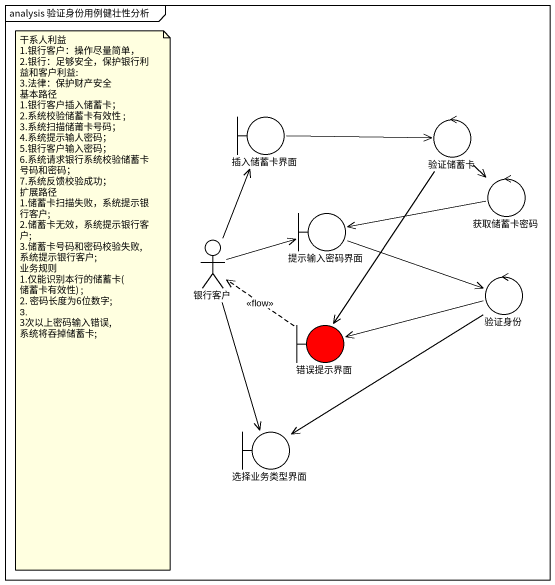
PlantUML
@startuml
mainframe analysis 验证身份用例健壮性分析
boundary 插入储蓄卡界面
control 验证储蓄卡
control 获取储蓄卡密码
boundary 提示输入密码界面
actor 银行客户
control 验证身份
boundary 错误提示界面 #FF0000
boundary 选择业务类型界面
插入储蓄卡界面 -right-> 验证储蓄卡
验证储蓄卡 --> 获取储蓄卡密码
验证储蓄卡 --> 错误提示界面
获取储蓄卡密码 -left-> 提示输入密码界面
提示输入密码界面 -right-> 验证身份
银行客户 -up-> 插入储蓄卡界面
银行客户 -right-> 提示输入密码界面
银行客户 --> 选择业务类型界面
验证身份 -left-> 错误提示界面
验证身份 --> 选择业务类型界面
错误提示界面 .up.> 银行客户 : <<flow>>
note as N1
  干系人利益
  1.银行客户：操作尽量简单，
  2.银行：足够安全，保护银行利益和客户利益:
  3.法律：保护财产安全
  基本路径
  1.银行客户插入储蓄卡；
  2.系统校验储蓄卡有效性 ;
  3.系统扫描储莆卡号码；
  4.系统提示输人密码；
  5.银行客户输入密码；
  6.系统请求银行系统校验储蓄卡号码和密码；
  7.系统反馈校验成功；
  扩展路径
  1.储蓄卡扫描失败，系统提示银行客户;
  2.储蓄卡无效，系统提示银行客户;
  3.储蓄卡号码和密码校验失败,系统提示银行客户;
  业务规则
  1.仅能识别本行的储蓄卡(储蓄卡有效性) ;
  2. 密码长度为6位数字;
  3. 3次以上密码输入错误,系统将吞掉储蓄卡;
end note
@enduml
